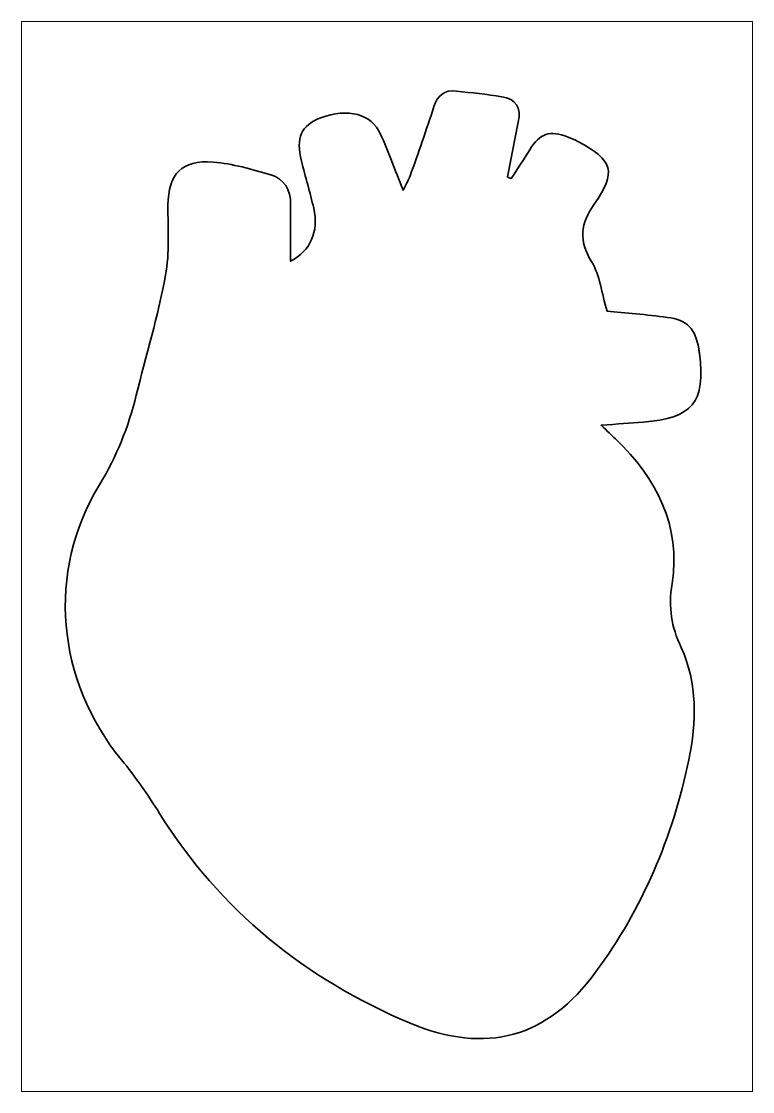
# Model space of a CAD drawing. Extents: x 301 to 995, y -1029 to -11.
import ezdxf

# ---------------------------------------------------------------- set-up
doc = ezdxf.new("R2010")
doc.units = 0
doc.header["$MEASUREMENT"] = 0
doc.layers.add('Capa 1', color=7, linetype='Continuous', lineweight=0)

msp = doc.modelspace()

# ---------------------------------------------------------------- linework, layer by layer
at = {"layer": 'Capa 1'}
for points, knots in [([(300.7, -11.2), (300.7, -11.2), (300.7, -1028.5), (300.7, -1028.5), (300.7, -1028.5), (995.4, -1028.5), (995.4, -1028.5), (995.4, -1028.5), (995.4, -11.2), (995.4, -11.2), (995.4, -11.2), (300.7, -11.2), (300.7, -11.2)], [0, 0, 0, 0, 1, 1, 1, 2, 2, 2, 3, 3, 3, 4, 4, 4, 4]), ([(865.1, -408.1), (904.6, -445.5), (927.3, -491), (918.9, -545.6), (915.3, -568.6), (918.2, -586.2), (927.5, -606.4), (943.2, -640.5), (942.3, -676.9), (934.8, -713.2), (919.6, -786.8), (890.7, -854.5), (846.3, -915), (800.9, -976.9), (742.7, -994.1), (669.5, -963.2), (570.4, -921.5), (489.5, -856.4), (431.9, -764.1), (420.9, -746.5), (409, -729.2), (395.8, -713.2), (334.1, -637.9), (324.2, -534.5), (374.8, -451.7), (391.3, -424.6), (402.3, -396.7), (409.8, -366.6), (419.2, -328.6), (430.4, -291), (437.6, -252.5), (441.7, -231), (439.7, -208.2), (439.9, -186), (440.2, -156.2), (453, -142.5), (482.8, -144.9), (501.3, -146.5), (519.7, -151.6), (537.6, -157), (550.2, -160.8), (556.6, -171.2), (556.5, -185), (556.3, -203.2), (556.5, -221.4), (556.5, -239.2), (575.2, -229.2), (583.5, -210.9), (578.4, -188.8), (574.9, -173.8), (570.5, -158.9), (566.7, -143.9), (561.2, -121.9), (566.7, -109.7), (585.1, -102.9), (610.9, -93.3), (633.1, -99), (641.9, -118.3), (649.2, -134.5), (655.2, -151.3), (663.4, -171.7), (666.7, -165), (668.8, -161.7), (670, -158.1), (677.7, -136.2), (685.4, -114.3), (692.6, -92.2), (696.1, -81.4), (702.5, -76), (714, -77.4), (728.4, -79.1), (742.8, -80.3), (757.1, -82.8), (770.3, -85), (775.9, -93.1), (772.8, -106.9), (769, -124.2), (765.9, -141.7), (762.5, -159), (763.6, -159.6), (764.8, -160.1), (765.9, -160.6), (771.8, -151.5), (777.8, -142.5), (783.6, -133.3), (793.6, -117.4), (802.5, -114.3), (820.2, -121.1), (823.3, -122.3), (826.4, -123.7), (829.4, -125.3), (862.9, -143.1), (866.4, -154.2), (844.9, -184.9), (832, -203.4), (830, -219.4), (842.4, -239.5), (850.3, -252.5), (852, -269.3), (857.1, -286.6), (874.3, -288.3), (894.4, -289.9), (914.4, -292.5), (933.5, -295.1), (941.1, -303.2), (944.2, -322.3), (944.5, -323.7), (944.8, -325.1), (944.9, -326.6), (950.7, -373.5), (938.4, -388.5), (891.3, -392.1), (879.3, -393), (867.3, -393.9), (851.4, -395), (857.4, -400.7), (861.2, -404.4), (865.1, -408.1)], [0, 0, 0, 0, 1, 1, 1, 2, 2, 2, 3, 3, 3, 4, 4, 4, 5, 5, 5, 6, 6, 6, 7, 7, 7, 8, 8, 8, 9, 9, 9, 10, 10, 10, 11, 11, 11, 12, 12, 12, 13, 13, 13, 14, 14, 14, 15, 15, 15, 16, 16, 16, 17, 17, 17, 18, 18, 18, 19, 19, 19, 20, 20, 20, 21, 21, 21, 22, 22, 22, 23, 23, 23, 24, 24, 24, 25, 25, 25, 26, 26, 26, 27, 27, 27, 28, 28, 28, 29, 29, 29, 30, 30, 30, 31, 31, 31, 32, 32, 32, 33, 33, 33, 34, 34, 34, 35, 35, 35, 36, 36, 36, 37, 37, 37, 38, 38, 38, 39, 39, 39, 39])]:
    msp.add_open_spline(points, degree=3, knots=knots, dxfattribs=at)
at = {"layer": 'Capa 1', "color": 250, "lineweight": 35, "true_color": 0x1d1d1b}
msp.add_open_spline([(927.5, -606.4), (943.2, -640.5), (942.3, -676.9), (934.8, -713.2), (919.6, -786.8), (890.7, -854.5), (846.3, -915), (800.9, -976.9), (742.7, -994.1), (669.5, -963.2), (570.4, -921.5), (489.5, -856.4), (431.9, -764.1), (420.9, -746.5), (409, -729.2), (395.8, -713.2), (334.1, -637.9), (324.2, -534.5), (374.8, -451.7), (391.3, -424.6), (402.3, -396.7), (409.8, -366.6), (419.2, -328.6), (430.4, -291), (437.6, -252.5), (441.7, -231), (439.7, -208.2), (439.9, -186), (440.2, -156.2), (453, -142.5), (482.8, -144.9), (501.3, -146.5), (519.7, -151.6), (537.6, -157), (550.2, -160.8), (556.6, -171.2), (556.5, -185), (556.3, -203.2), (556.5, -221.4), (556.5, -239.2), (575.2, -229.2), (583.5, -210.9), (578.4, -188.8), (574.9, -173.8), (570.5, -158.9), (566.7, -143.9), (561.2, -121.9), (566.7, -109.7), (585.1, -102.9), (610.9, -93.3), (633.1, -99), (641.9, -118.3), (649.2, -134.5), (655.2, -151.3), (663.4, -171.7), (666.7, -165), (668.8, -161.7), (670, -158.1), (677.7, -136.2), (685.4, -114.3), (692.6, -92.2), (696.1, -81.4), (702.5, -76), (714, -77.4), (728.4, -79.1), (742.8, -80.3), (757.1, -82.8), (770.3, -85), (775.9, -93.1), (772.8, -106.9), (769, -124.2), (765.9, -141.7), (762.5, -159), (763.6, -159.6), (764.8, -160.1), (765.9, -160.6), (771.8, -151.5), (777.8, -142.5), (783.6, -133.3), (793.6, -117.4), (802.5, -114.3), (820.2, -121.1), (823.3, -122.3), (826.4, -123.7), (829.4, -125.3), (862.9, -143.1), (866.4, -154.2), (844.9, -184.9), (832, -203.4), (830, -219.4), (842.4, -239.5), (850.3, -252.5), (852, -269.3), (857.1, -286.6), (874.3, -288.3), (894.4, -289.9), (914.4, -292.5), (933.5, -295.1), (941.1, -303.2), (944.2, -322.3), (944.5, -323.7), (944.8, -325.1), (944.9, -326.6), (950.7, -373.5), (938.4, -388.5), (891.3, -392.1), (879.3, -393), (867.3, -393.9), (851.4, -395), (857.4, -400.7), (861.2, -404.4), (865.1, -408.1), (904.6, -445.5), (927.3, -491), (918.9, -545.6), (915.3, -568.6), (918.2, -586.2), (927.5, -606.4)], degree=3, knots=[0, 0, 0, 0, 1, 1, 1, 2, 2, 2, 3, 3, 3, 4, 4, 4, 5, 5, 5, 6, 6, 6, 7, 7, 7, 8, 8, 8, 9, 9, 9, 10, 10, 10, 11, 11, 11, 12, 12, 12, 13, 13, 13, 14, 14, 14, 15, 15, 15, 16, 16, 16, 17, 17, 17, 18, 18, 18, 19, 19, 19, 20, 20, 20, 21, 21, 21, 22, 22, 22, 23, 23, 23, 24, 24, 24, 25, 25, 25, 26, 26, 26, 27, 27, 27, 28, 28, 28, 29, 29, 29, 30, 30, 30, 31, 31, 31, 32, 32, 32, 33, 33, 33, 34, 34, 34, 35, 35, 35, 36, 36, 36, 37, 37, 37, 38, 38, 38, 39, 39, 39, 39], dxfattribs=at)

doc.saveas('drawing.dxf')
